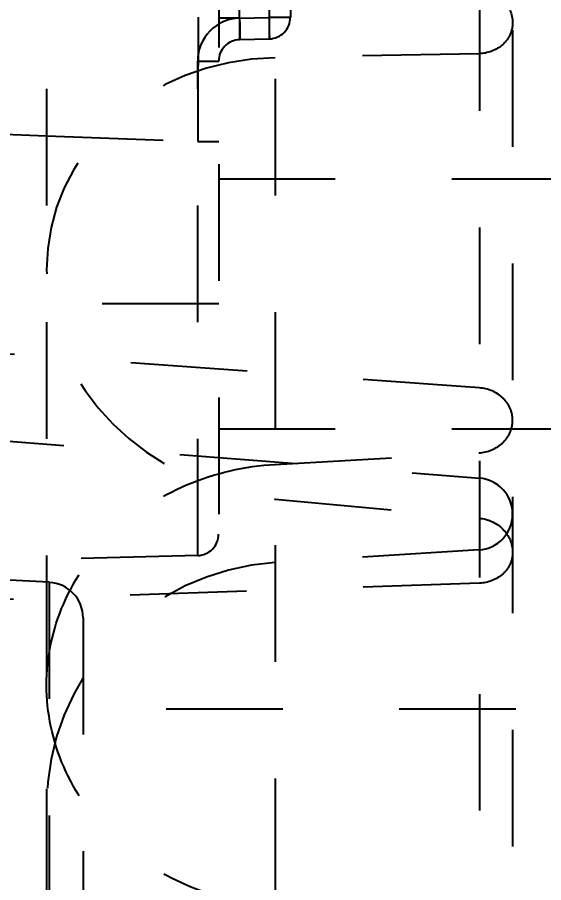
# Model space of a CAD drawing. Header units: millimetres. Extents: x 3054 to 4939, y -1170 to 130.
# Drawn here: x 3648.77 to 3656.14, y -204.16 to -192.04 of the extents above; entities that cross this region are included whole.
import ezdxf

# ---------------------------------------------------------------- set-up
doc = ezdxf.new("R2010")
doc.units = ezdxf.units.MM
doc.header["$LTSCALE"] = 16.335
doc.header["$PDMODE"] = 3
doc.header["$PDSIZE"] = 0.3125
doc.linetypes.add('HIDDEN', pattern=[0.2, 0.1, -0.1])
doc.layers.get('0').update_dxf_attribs({"linetype": 'CONTINUOUS'})
doc.layers.get('Defpoints').update_dxf_attribs({"linetype": 'CONTINUOUS'})
doc.layers.add('21', color=7, linetype='CONTINUOUS')
doc.styles.get("Standard").update_dxf_attribs({"font": 'txt', "width": 0.8})
doc.dimstyles.get("Standard").update_dxf_attribs({"dimtxt": 0.15625, "dimasz": 0.1875, "dimexe": 0.125, "dimexo": 0.0625, "dimtad": 0, "dimtih": 1, "dimtoh": 1, "dimdsep": 46, "dimtxsty": 'Standard', "dimcen": 0.09, "dimadec": 0, "dimazin": 0, "dimtp": 0.01, "dimtm": 0.01, "dimtfac": 1, "dimtofl": 0, "dimtmove": 0, "dimatfit": 3, "dimfxl": 0, "dimtolj": 1, "dimarcsym": 0})

# ---------------------------------------------------------------- blocks, each defined once
blk = doc.blocks.new('*D56')
at = {"color": 4, "lineweight": -2}
for p, q in [((3636.413, -222.472), (3636.413, -47.587)), ((3644.413, -47.587), (3657.538, -47.587)), ((3706.558, -47.587), (3681.005, -47.587)), ((3714.558, -73.33), (3714.558, -47.587))]:
    blk.add_line(p, q, dxfattribs=at)
at = {"color": 4}
for points in [[(3644.413, -46.254), (3644.413, -48.921), (3636.413, -47.587)], [(3706.558, -46.254), (3706.558, -48.921), (3714.558, -47.587)]]:
    blk.add_solid(points, dxfattribs=at)
at = {"layer": 'Defpoints', "color": 0}
for p in [(3714.558, -47.587), (3714.558, -73.33), (3636.413, -222.472)]:
    blk.add_point(p, dxfattribs=at)
at = {"color": 6, "insert": (3669.271, -47.587), "char_height": 8, "attachment_point": 5}
blk.add_mtext('\\A1;78.15', dxfattribs=at)

msp = doc.modelspace()

# ---------------------------------------------------------------- linework, layer by layer
at = {"layer": '21', "color": 8, "linetype": 'HIDDEN'}
for p, q in [((3655.244, -162.316), (3655.244, -280.044)), ((3655.708, -162.819), (3655.708, -279.542)), ((3652.38, -163.5), (3652.38, -278.86)), ((3649.176, -166.91), (3649.176, -275.45)), ((3651.588, -190.832), (3651.588, -199.279)), ((3652.299, -192.043), (3652.299, -190.821)), ((3652.593, -190.821), (3652.593, -192.043)), ((3651.881, -192.054), (3651.881, -191.752)), ((3651.881, -192.054), (3651.588, -192.054)), ((3651.881, -192.054), (3652.299, -192.043)), ((3652.593, -192.043), (3652.299, -192.043)), ((3651.881, -192.355), (3652.299, -192.344)), ((3655.235, -192.552), (3652.38, -192.608)), ((3651.294, -199.58), (3651.294, -192.657)), ((3651.294, -192.657), (3651.588, -192.657)), ((3651.298, -192.773), (3651.294, -193.782)), ((3647.706, -193.648), (3649.176, -193.703)), ((3649.176, -193.703), (3651.294, -193.782)), ((3651.294, -193.782), (3651.588, -193.782)), ((3651.588, -194.305), (3714.558, -194.305)), ((3651.588, -196.055), (3638.523, -196.055)), ((3655.244, -197.232), (3648.55, -196.754)), ((3647.788, -197.909), (3655.244, -198.496)), ((3651.588, -197.805), (3714.558, -197.805)), ((3652.38, -198.304), (3655.235, -198.143)), ((3652.38, -198.789), (3655.235, -199.057)), ((3649.214, -199.955), (3636.762, -199.303)), ((3651.294, -199.58), (3638.816, -199.907)), ((3655.235, -199.502), (3652.38, -199.68)), ((3655.244, -199.968), (3647.02, -200.251)), ((3649.214, -199.955), (3649.214, -207.005)), ((3649.688, -200.455), (3649.688, -206.506)), ((3714.558, -201.73), (3649.688, -201.73))]:
    msp.add_line(p, q, dxfattribs=at)
for centre, radius, start, end in [((3651.897, -192.656), 0.603, 91.4787, 180.0155), ((3662.461, -192.331), 10.583, 178.4986, 179.3144), ((3641.687, -192.321), 10.616, 0.6908, 1.5039), ((3652.291, -192.043), 0.301, 271.5, 0), ((3651.889, -192.657), 0.301, 91.5, 180), ((3655.204, -198.999), 0.504, 273.5697, 85.5), ((3651.286, -199.279), 0.301, 271.5001, 0), ((3652.593, -203.09), 3.417, 93.5697, 266.4303), ((3649.188, -200.455), 0.5, 0, 87)]:
    msp.add_arc(centre, radius, start, end, dxfattribs=at)
msp.add_ellipse((3652.593, -195.707), major_axis=(3.363, -0.673), ratio=0.899647, start_param=1.81134, end_param=4.828326, dxfattribs=at)
for points, knots in [([(3655.244, -191.641), (3655.365, -191.654), (3655.6, -191.758), (3655.708, -191.999), (3655.708, -192.114)], [0, 0, 0, 0, 0.516445, 1, 1, 1, 1]), ([(3651.3, -192.042), (3651.3, -192.1), (3651.3, -192.344), (3651.299, -192.588), (3651.298, -192.773)], [0, 0, 0, 0, 0.240397, 1, 1, 1, 1]), ([(3651.881, -192.054), (3651.882, -192.091), (3651.883, -192.146), (3651.884, -192.217), (3651.885, -192.264), (3651.884, -192.301), (3651.885, -192.331), (3651.881, -192.343), (3651.883, -192.355), (3651.881, -192.355)], [0, 0, 0, 0, 0.369962, 0.548654, 0.706459, 0.832752, 0.924487, 0.980531, 1, 1, 1, 1]), ([(3652.299, -192.344), (3652.301, -192.344), (3652.299, -192.332), (3652.302, -192.319), (3652.302, -192.29), (3652.302, -192.253), (3652.302, -192.208), (3652.301, -192.137), (3652.3, -192.081), (3652.299, -192.043)], [0, 0, 0, 0, 0.020052, 0.077063, 0.169257, 0.29348, 0.444857, 0.618177, 1, 1, 1, 1]), ([(3651.878, -192.204), (3651.878, -192.215), (3651.878, -192.252), (3651.878, -192.289), (3651.878, -192.315)], [0, 0, 0, 0, 0.298359, 1, 1, 1, 1]), ([(3655.708, -192.114), (3655.708, -192.17), (3655.683, -192.287), (3655.542, -192.481), (3655.355, -192.55), (3655.235, -192.552)], [0, 0, 0, 0, 0.24256, 0.488771, 1, 1, 1, 1]), ([(3651.878, -192.315), (3651.878, -192.325), (3651.878, -192.339), (3651.88, -192.35), (3651.88, -192.355), (3651.881, -192.355)], [0, 0, 0, 0, 0.738267, 0.931015, 1, 1, 1, 1]), ([(3652.302, -192.304), (3652.302, -192.314), (3652.302, -192.328), (3652.3, -192.339), (3652.3, -192.344), (3652.299, -192.344)], [0, 0, 0, 0, 0.739461, 0.930952, 1, 1, 1, 1]), ([(3655.708, -197.687), (3655.708, -197.63), (3655.684, -197.514), (3655.547, -197.317), (3655.364, -197.24), (3655.244, -197.232)], [0, 0, 0, 0, 0.240509, 0.487419, 1, 1, 1, 1]), ([(3655.235, -198.143), (3655.357, -198.136), (3655.543, -198.06), (3655.683, -197.861), (3655.708, -197.744), (3655.708, -197.687)], [0, 0, 0, 0, 0.512824, 0.759669, 1, 1, 1, 1]), ([(3649.176, -201.395), (3649.176, -201.007), (3649.345, -200.21), (3650.06, -199.208), (3651.119, -198.519), (3651.956, -198.328), (3652.38, -198.304)], [0, 0, 0, 0, 0.238961, 0.484348, 0.738753, 1, 1, 1, 1]), ([(3655.235, -199.057), (3655.358, -199.068), (3655.598, -199.171), (3655.708, -199.414), (3655.708, -199.53)], [0, 0, 0, 0, 0.51649, 1, 1, 1, 1]), ([(3655.708, -199.53), (3655.708, -199.586), (3655.684, -199.701), (3655.546, -199.895), (3655.362, -199.964), (3655.244, -199.968)], [0, 0, 0, 0, 0.242685, 0.488905, 1, 1, 1, 1]), ([(3652.38, -204.486), (3651.956, -204.462), (3651.119, -204.271), (3650.06, -203.582), (3649.345, -202.58), (3649.176, -201.784), (3649.176, -201.395)], [0, 0, 0, 0, 0.261247, 0.515652, 0.761039, 1, 1, 1, 1])]:
    msp.add_open_spline(points, degree=3, knots=knots, dxfattribs=at)

# ---------------------------------------------------------------- dimensions: what is measured, and where the dimension line sits
dim = msp.add_linear_dim(base=(3714.557536278, -47.587400992), p1=(3636.412536278, -222.4722973), p2=(3714.557536278, -73.330448609), dimstyle='Standard', override={"dimtxt": 8, "dimasz": 8, "dimexe": 0, "dimexo": 0, "dimgap": 0, "dimtih": 0, "dimtoh": 0, "dimzin": 0, "dimcen": 0, "dimclrd": 4, "dimclre": 4, "dimclrt": 6, "dimadec": 2, "dimtp": 0, "dimtm": 0, "dimtzin": 0})
dim.commit()
dim.dimension.update_dxf_attribs({"geometry": '*D56', "text_midpoint": (3669.271435472, -47.587400992), "dimtype": 160})

doc.saveas('drawing.dxf')
